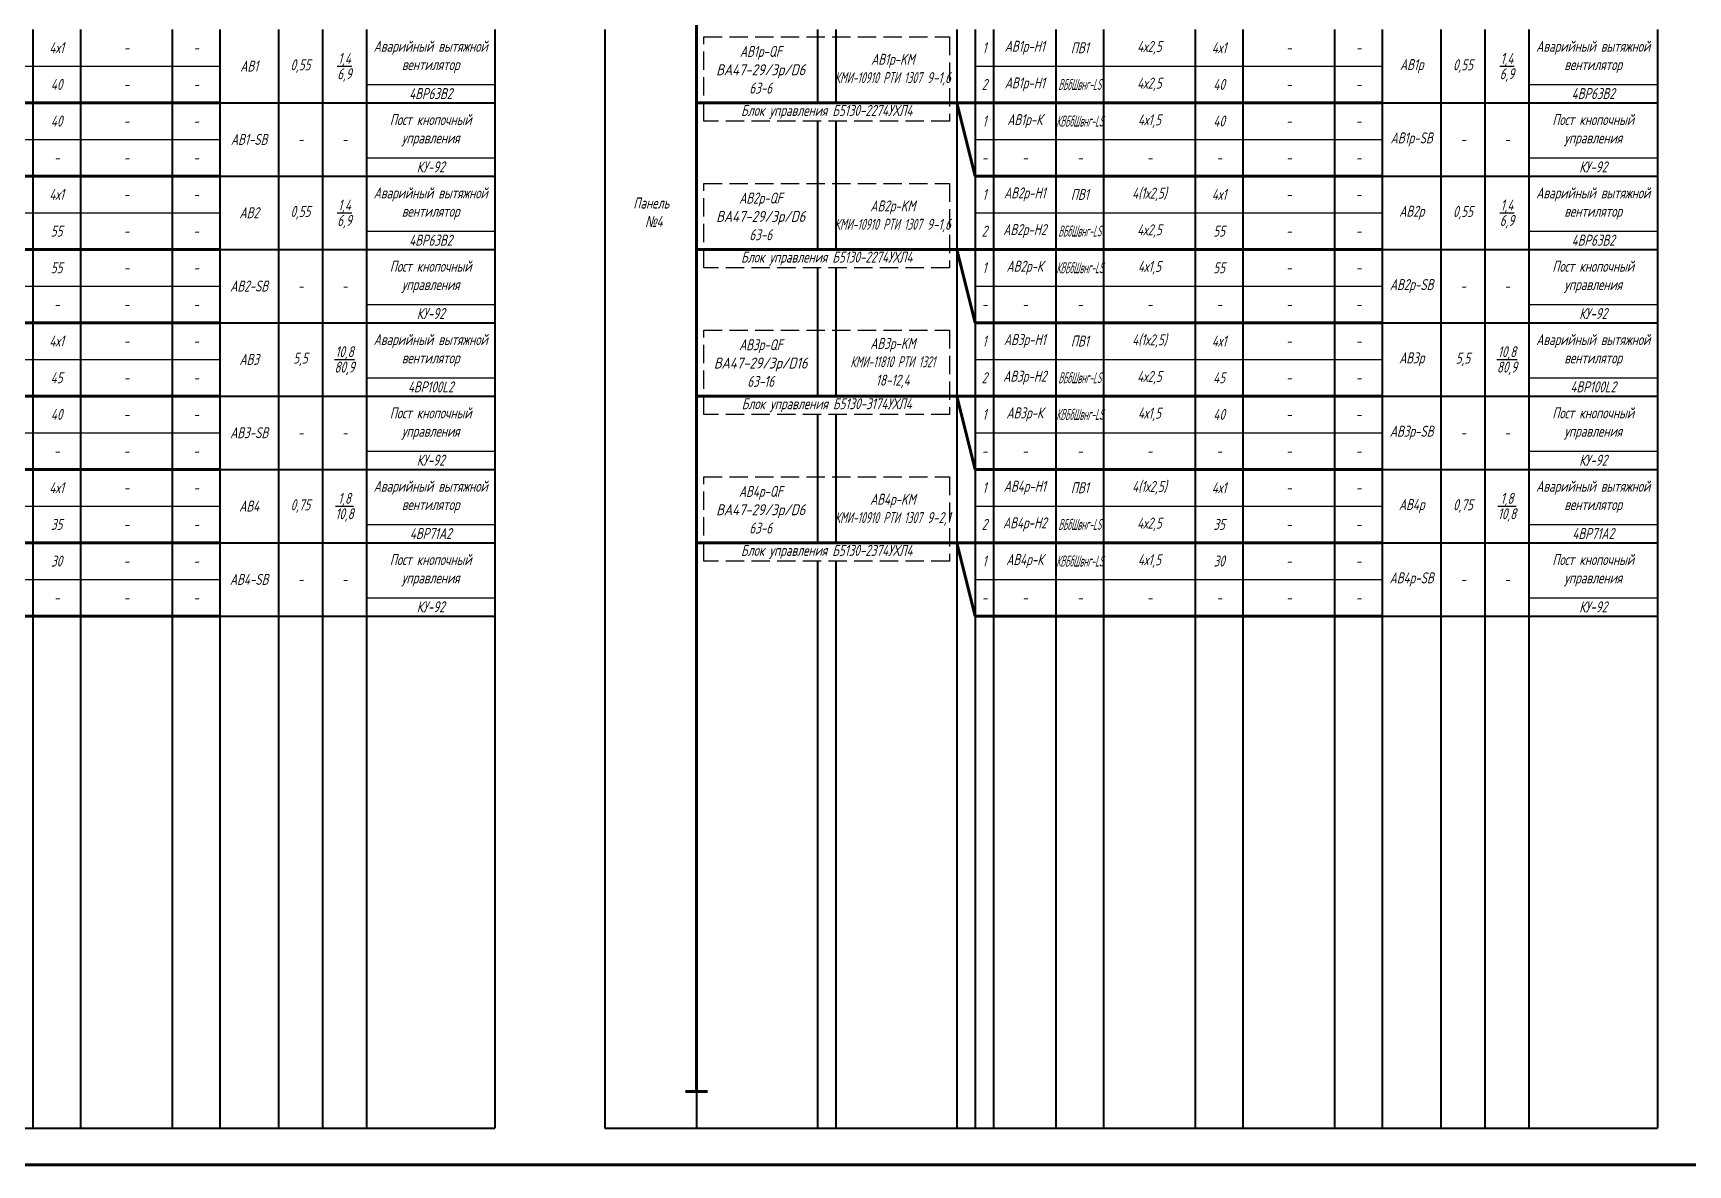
# Model space of a CAD drawing. Header units: millimetres. Extents: x 6735 to 13224, y -12144 to -9633.
# Drawn here: x 8420.2 to 8871.4, y -10222.4 to -9913.7 of the extents above; entities that cross this region are included whole.
import ezdxf

# ---------------------------------------------------------------- set-up
doc = ezdxf.new("R2010")
doc.units = ezdxf.units.MM
doc.linetypes.add('gost5', pattern=[7, 5, -2, 0])
for name, color, linetype, lineweight in [('КаБель силовой (Вновь)', 1, 'Continuous', 60), ('Рамка толстая', 7, 'Continuous', 60), ('Рамка тонкая', 5, 'Continuous', 25), ('Строительный', 251, 'Continuous', 13), ('Схема распред. сети', 9, 'Continuous', 25)]:
    doc.layers.add(name, color=color, linetype=linetype, lineweight=lineweight)
doc.styles.add('Simplex', font='simplex.shx', dxfattribs={"width": 0.7, "oblique": 15})

# ---------------------------------------------------------------- blocks, each defined once
blk = doc.blocks.new('A$C2EF054A0')
at = {"layer": 'Строительный', "color": 1, "lineweight": 80}
blk.add_line((25, 0), (212, 0), dxfattribs=at)
at = {"layer": 'Схема распред. сети', "lineweight": 40}
for p, q in [((0, 20), (0, 0)), ((25, 20), (25, 0)), ((58, 20), (58, 0)), ((63, 20), (63, 0)), ((96, 20), (96, 0)), ((101, 20), (101, 0)), ((106, 20), (106, 0)), ((123, 20), (123, 0)), ((136, 20), (136, 0)), ((161, 20), (161, 0)), ((174, 20), (174, 0)), ((199, 20), (199, 0)), ((212, 20), (212, 0)), ((228, 20), (228, 0)), ((240, 20), (240, 0)), ((252, 20), (252, 0)), ((287, 20), (287, 0)), ((212, 0), (287, 0))]:
    blk.add_line(p, q, dxfattribs=at)
at = {"layer": 'Схема распред. сети'}
blk.add_line((101, 10), (212, 10), dxfattribs=at)
blk = doc.blocks.new('A$C3C9A24EA')
at = {"layer": 'Схема распред. сети', "color": 5}
blk.add_line((252, 5), (287, 5), dxfattribs=at)
at = {"layer": 'Схема распред. сети'}
blk.add_blockref('A$C2EF054A0', (0, 0), dxfattribs=at)
blk = doc.blocks.new('A$C7AEF134F')
at = {"layer": 'Строительный', "color": 142, "lineweight": 80}
for q in [(96, 20), (212, 0)]:
    blk.add_line((101, 0), q, dxfattribs=at)
at = {"layer": 'Схема распред. сети', "lineweight": 40}
for p, q in [((0, 20), (0, 0)), ((25, 20), (25, 0)), ((96, 20), (96, 0)), ((101, 20), (101, 0)), ((106, 20), (106, 0)), ((123, 20), (123, 0)), ((136, 20), (136, 0)), ((161, 20), (161, 0)), ((174, 20), (174, 0)), ((199, 20), (199, 0)), ((212, 20), (212, 0)), ((228, 20), (228, 0)), ((240, 20), (240, 0)), ((252, 20), (252, 0)), ((287, 20), (287, 0)), ((58, 15), (58, 0)), ((63, 15), (63, 0)), ((212, 0), (287, 0))]:
    blk.add_line(p, q, dxfattribs=at)
at = {"layer": 'Схема распред. сети'}
blk.add_line((101, 10), (212, 10), dxfattribs=at)
at = {"layer": 'Схема распред. сети', "color": 5}
blk.add_line((252, 5), (287, 5), dxfattribs=at)
blk = doc.blocks.new('A$C5A8E28CB')
at = {"layer": 'Схема распред. сети', "lineweight": 40}
for p, q in [((0, 20), (0, 0)), ((25, 20), (25, 0)), ((58, 20), (58, 0)), ((63, 20), (63, 0)), ((96, 20), (96, 0)), ((101, 20), (101, 0)), ((106, 20), (106, 0)), ((123, 20), (123, 0)), ((136, 20), (136, 0)), ((161, 20), (161, 0)), ((174, 20), (174, 0)), ((199, 20), (199, 0)), ((212, 20), (212, 0)), ((228, 20), (228, 0)), ((240, 20), (240, 0)), ((252, 20), (252, 0)), ((287, 20), (287, 0)), ((0, 0), (287, 0))]:
    blk.add_line(p, q, dxfattribs=at)
blk = doc.blocks.new('A$C5BFF3F5B')
at = {"layer": 'Схема распред. сети', "lineweight": 40}
for p, q in [((0, 20), (0, 0)), ((25, 20), (25, 0)), ((58, 20), (58, 0)), ((63, 20), (63, 0)), ((96, 20), (96, 0)), ((101, 20), (101, 0)), ((106, 20), (106, 0)), ((123, 20), (123, 0)), ((136, 20), (136, 0)), ((161, 20), (161, 0)), ((174, 20), (174, 0)), ((199, 20), (199, 0)), ((212, 20), (212, 0)), ((228, 20), (228, 0)), ((240, 20), (240, 0)), ((252, 20), (252, 0)), ((287, 20), (287, 0))]:
    blk.add_line(p, q, dxfattribs=at)
blk = doc.blocks.new('A$C191D409F')
at = {"layer": 'Рамка толстая'}
blk.add_line((20, 5), (1677, 5), dxfattribs=at)

msp = doc.modelspace()

# ---------------------------------------------------------------- linework, layer by layer
at = {"layer": 'КаБель силовой (Вновь)', "lineweight": 100}
for p, q in [((8601.10387, -9712.65225), (8601.10387, -10202.35746)), ((8598.10387, -10202.35746), (8604.10387, -10202.35746))]:
    msp.add_line(p, q, dxfattribs=at)
at = {"layer": 'Рамка тонкая', "linetype": 'gost5'}
for p, q in [((8603.10387, -9914.65225), (8670.10387, -9914.65225)), ((8603.10387, -9937.65225), (8603.10387, -9914.65225)), ((8670.10387, -9914.65225), (8670.10387, -9937.65225)), ((8670.10387, -9937.65225), (8603.10387, -9937.65225)), ((8603.10387, -9954.65225), (8670.10387, -9954.65225)), ((8603.10387, -9977.65225), (8603.10387, -9954.65225)), ((8670.10387, -9954.65225), (8670.10387, -9977.65225)), ((8670.10387, -9977.65225), (8603.10387, -9977.65225)), ((8603.10387, -9994.65225), (8670.10387, -9994.65225)), ((8603.10387, -10017.65225), (8603.10387, -9994.65225)), ((8670.10387, -9994.65225), (8670.10387, -10017.65225)), ((8670.10387, -10017.65225), (8603.10387, -10017.65225)), ((8603.10387, -10034.65225), (8670.10387, -10034.65225)), ((8603.10387, -10057.65225), (8603.10387, -10034.65225)), ((8670.10387, -10034.65225), (8670.10387, -10057.65225)), ((8670.10387, -10057.65225), (8603.10387, -10057.65225))]:
    msp.add_line(p, q, dxfattribs=at)

# ---------------------------------------------------------------- block references
for name, p in [('A$C191D409F', (7575.10387, -10227.35746)), ('A$C3C9A24EA', (8259.10386, -9932.65227)), ('A$C3C9A24EA', (8576.10386, -9932.65227)), ('A$C7AEF134F', (8259.10386, -9952.65225)), ('A$C7AEF134F', (8576.10386, -9952.65225)), ('A$C3C9A24EA', (8259.10386, -9972.65227)), ('A$C3C9A24EA', (8576.10386, -9972.65227)), ('A$C7AEF134F', (8259.10386, -9992.65225)), ('A$C7AEF134F', (8576.10386, -9992.65225)), ('A$C3C9A24EA', (8259.10386, -10012.65227)), ('A$C3C9A24EA', (8576.10386, -10012.65227)), ('A$C7AEF134F', (8259.10386, -10032.65225)), ('A$C7AEF134F', (8576.10386, -10032.65225)), ('A$C3C9A24EA', (8259.10386, -10052.65227)), ('A$C3C9A24EA', (8576.10386, -10052.65227)), ('A$C7AEF134F', (8259.10386, -10072.65225)), ('A$C7AEF134F', (8576.10386, -10072.65225)), ('A$C5BFF3F5B', (8259.10387, -10092.625)), ('A$C5BFF3F5B', (8576.10387, -10092.625)), ('A$C5BFF3F5B', (8259.10387, -10112.35746)), ('A$C5BFF3F5B', (8576.10387, -10112.35746)), ('A$C5BFF3F5B', (8259.10387, -10132.35746)), ('A$C5BFF3F5B', (8576.10387, -10132.35746)), ('A$C5BFF3F5B', (8259.10387, -10152.35746)), ('A$C5BFF3F5B', (8576.10387, -10152.35746)), ('A$C5BFF3F5B', (8259.10387, -10172.35746)), ('A$C5BFF3F5B', (8576.10387, -10172.35746)), ('A$C5BFF3F5B', (8259.10387, -10192.35746)), ('A$C5BFF3F5B', (8576.10387, -10192.35746)), ('A$C5A8E28CB', (8259.10387, -10212.35746)), ('A$C5A8E28CB', (8576.10387, -10212.35746))]:
    msp.add_blockref(name, p)

# ---------------------------------------------------------------- texts
at = {"layer": 'Схема распред. сети', "color": 2, "char_height": 3, "attachment_point": 5, "style": 'Simplex'}
for s, insert, width in [('4х1', (8426.60387, -9917.65225), 13), ('-', (8445.60387, -9917.65225), 25), ('-', (8464.60387, -9917.65225), 13), ('Аварийный вытяжной вентилятор', (8528.60387, -9920.15225), 35), ('АВ1р-QF\\P{\\W0.8;ВА47-29/3р/D6}\\P63-6', (8618.60387, -9923.65225), 31), ('1', (8679.60387, -9917.65225), 5), ('АВ1р-Н1', (8690.60387, -9917.65225), 17), ('ПВ1', (8705.60387, -9917.65225), 13), ('4х2,5', (8724.60387, -9917.65225), 25), ('4х1', (8743.60387, -9917.65225), 13), ('-', (8762.60387, -9917.65225), 25), ('-', (8781.60387, -9917.65225), 13), ('Аварийный вытяжной вентилятор', (8845.60387, -9920.15225), 35), ('АВ1', (8479.10387, -9922.65225), 16), ('0,55', (8493.10387, -9922.65225), 12), ('\\A1;\\S1,4/6,9;', (8505.10387, -9922.65225), 12), ('АВ1р-KM\\P{\\W0.6;КМИ-10910 РТИ 1307} 9-1,6', (8654.60387, -9923.65225), 31), ('АВ1р', (8796.10387, -9922.65225), 16), ('0,55', (8810.10387, -9922.65225), 12), ('\\A1;\\S1,4/6,9;', (8822.10387, -9922.65225), 12), ('40', (8426.60387, -9927.65225), 13), ('2', (8679.60387, -9927.65225), 5), ('АВ1р-Н1', (8690.60387, -9927.65225), 17), ('{\\W0.4;ВБбШвнг-LS}', (8705.60387, -9927.65225), 13), ('4х2,5', (8724.60387, -9927.65225), 25), ('40', (8743.60387, -9927.65225), 13), ('-', (8445.60387, -9927.65225), 25), ('-', (8464.60387, -9927.65225), 13), ('4ВР63В2', (8528.60387, -9930.15225), 35), ('-', (8762.60387, -9927.65225), 25), ('-', (8781.60387, -9927.65225), 13), ('4ВР63В2', (8845.60387, -9930.15225), 35), ('40', (8426.60387, -9937.65225), 13), ('Пост кнопочный управления', (8528.60387, -9940.15225), 35), ('{\\W0.7;Блок управления Б5130-2274УХЛ4}', (8636.60387, -9935.15225), 67), ('1', (8679.60387, -9937.65225), 5), ('АВ1р-К', (8690.60387, -9937.65225), 17), ('{\\W0.4;КВБбШвнг-LS}', (8705.60387, -9937.65225), 13), ('4х1,5', (8724.60387, -9937.65225), 25), ('40', (8743.60387, -9937.65225), 13), ('Пост кнопочный управления', (8845.60387, -9940.15225), 35), ('-', (8445.60387, -9937.65225), 25), ('-', (8464.60387, -9937.65225), 13), ('-', (8762.60387, -9937.65225), 25), ('-', (8781.60387, -9937.65225), 13), ('{\\W0.7;АВ1р-SB}', (8796.10387, -9942.65225), 16), ('{\\W0.7;АВ1-SB}', (8479.10387, -9942.65225), 16), ('-', (8493.10387, -9942.65225), 12), ('-', (8505.10387, -9942.65225), 12), ('-', (8810.10387, -9942.65225), 12), ('-', (8822.10387, -9942.65225), 12), ('-', (8426.60387, -9947.65225), 13), ('-', (8445.60387, -9947.65225), 25), ('-', (8464.60387, -9947.65225), 13), ('КУ-92', (8528.60387, -9950.15225), 35), ('-', (8679.60387, -9947.65225), 5), ('-', (8690.60387, -9947.65225), 17), ('-', (8705.60387, -9947.65225), 13), ('-', (8724.60387, -9947.65225), 25), ('-', (8743.60387, -9947.65225), 13), ('-', (8762.60387, -9947.65225), 25), ('-', (8781.60387, -9947.65225), 13), ('КУ-92', (8845.60387, -9950.15225), 35), ('4х1', (8426.60387, -9957.65225), 13), ('-', (8445.60387, -9957.65225), 25), ('-', (8464.60387, -9957.65225), 13), ('Аварийный вытяжной вентилятор', (8528.60387, -9960.15225), 35), ('\\pi0.2994;Панель\\P {\\fArial|b0|i0|c204|p34;№}4', (8588.60385, -9962.50485), 25.0000371), ('АВ2р-QF\\P{\\W0.8;ВА47-29/3р/D6}\\P63-6', (8618.60387, -9963.65225), 31), ('1', (8679.60387, -9957.65225), 5), ('АВ2р-Н1', (8690.60387, -9957.65225), 17), ('ПВ1', (8705.60387, -9957.65225), 13), ('4(1х2,5)', (8724.60387, -9957.65225), 25), ('4х1', (8743.60387, -9957.65225), 13), ('-', (8762.60387, -9957.65225), 25), ('-', (8781.60387, -9957.65225), 13), ('Аварийный вытяжной вентилятор', (8845.60387, -9960.15225), 35), ('АВ2', (8479.10387, -9962.65225), 16), ('0,55', (8493.10387, -9962.65225), 12), ('\\A1;\\S1,4/6,9;', (8505.10387, -9962.65225), 12), ('АВ2р-KM\\P{\\W0.6;КМИ-10910 РТИ 1307} 9-1,6', (8654.60387, -9963.65225), 31), ('АВ2р', (8796.10387, -9962.65225), 16), ('0,55', (8810.10387, -9962.65225), 12), ('\\A1;\\S1,4/6,9;', (8822.10387, -9962.65225), 12), ('55', (8426.60387, -9967.65225), 13), ('-', (8445.60387, -9967.65225), 25), ('-', (8464.60387, -9967.65225), 13), ('2', (8679.60387, -9967.65225), 5), ('АВ2р-Н2', (8690.60387, -9967.65225), 17), ('{\\W0.4;ВБбШвнг-LS}', (8705.60387, -9967.65225), 13), ('4х2,5', (8724.60387, -9967.65225), 25), ('55', (8743.60387, -9967.65225), 13), ('-', (8762.60387, -9967.65225), 25), ('-', (8781.60387, -9967.65225), 13), ('4ВР63В2', (8528.60387, -9970.15225), 35), ('4ВР63В2', (8845.60387, -9970.15225), 35), ('55', (8426.60387, -9977.65225), 13), ('Пост кнопочный управления', (8528.60387, -9980.15225), 35), ('{\\W0.7;Блок управления Б5130-2274УХЛ4}', (8636.60387, -9975.15225), 67), ('1', (8679.60387, -9977.65225), 5), ('АВ2р-К', (8690.60387, -9977.65225), 17), ('{\\W0.4;КВБбШвнг-LS}', (8705.60387, -9977.65225), 13), ('4х1,5', (8724.60387, -9977.65225), 25), ('55', (8743.60387, -9977.65225), 13), ('Пост кнопочный управления', (8845.60387, -9980.15225), 35), ('-', (8445.60387, -9977.65225), 25), ('-', (8464.60387, -9977.65225), 13), ('{\\W0.7;АВ2-SB}', (8479.10387, -9982.65225), 16), ('-', (8762.60387, -9977.65225), 25), ('-', (8781.60387, -9977.65225), 13), ('{\\W0.7;АВ2р-SB}', (8796.10387, -9982.65225), 16), ('-', (8493.10387, -9982.65225), 12), ('-', (8505.10387, -9982.65225), 12), ('-', (8810.10387, -9982.65225), 12), ('-', (8822.10387, -9982.65225), 12), ('-', (8426.60387, -9987.65225), 13), ('-', (8445.60387, -9987.65225), 25), ('-', (8464.60387, -9987.65225), 13), ('КУ-92', (8528.60387, -9990.15225), 35), ('-', (8679.60387, -9987.65225), 5), ('-', (8690.60387, -9987.65225), 17), ('-', (8705.60387, -9987.65225), 13), ('-', (8724.60387, -9987.65225), 25), ('-', (8743.60387, -9987.65225), 13), ('-', (8762.60387, -9987.65225), 25), ('-', (8781.60387, -9987.65225), 13), ('КУ-92', (8845.60387, -9990.15225), 35), ('4х1', (8426.60387, -9997.65225), 13), ('-', (8445.60387, -9997.65225), 25), ('-', (8464.60387, -9997.65225), 13), ('\\A1;\\S10,8/80,9;', (8505.10387, -10002.65225), 12), ('Аварийный вытяжной вентилятор', (8528.60387, -10000.15225), 35), ('АВ3р-QF\\P{\\W0.8;ВА47-29/3р/D16}\\P63-16', (8618.60387, -10003.65225), 31), ('АВ3р-KM\\P{\\W0.6;КМИ-11810 РТИ 1321} 18-12,4', (8654.60387, -10003.65225), 31), ('1', (8679.60387, -9997.65225), 5), ('АВ3р-Н1', (8690.60387, -9997.65225), 17), ('ПВ1', (8705.60387, -9997.65225), 13), ('4(1х2,5)', (8724.60387, -9997.65225), 25), ('4х1', (8743.60387, -9997.65225), 13), ('-', (8762.60387, -9997.65225), 25), ('-', (8781.60387, -9997.65225), 13), ('\\A1;\\S10,8/80,9;', (8822.10387, -10002.65225), 12), ('Аварийный вытяжной вентилятор', (8845.60387, -10000.15225), 35), ('АВ3', (8479.10387, -10002.65225), 16), ('5,5', (8493.10387, -10002.65225), 12), ('АВ3р', (8796.10387, -10002.65225), 16), ('5,5', (8810.10387, -10002.65225), 12), ('45', (8426.60387, -10007.65225), 13), ('-', (8445.60387, -10007.65225), 25), ('-', (8464.60387, -10007.65225), 13), ('4ВР100L2', (8528.60387, -10010.15225), 35), ('2', (8679.60387, -10007.65225), 5), ('АВ3р-Н2', (8690.60387, -10007.65225), 17), ('{\\W0.4;ВБбШвнг-LS}', (8705.60387, -10007.65225), 13), ('4х2,5', (8724.60387, -10007.65225), 25), ('45', (8743.60387, -10007.65225), 13), ('-', (8762.60387, -10007.65225), 25), ('-', (8781.60387, -10007.65225), 13), ('4ВР100L2', (8845.60387, -10010.15225), 35), ('40', (8426.60387, -10017.65225), 13), ('Пост кнопочный управления', (8528.60387, -10020.15225), 35), ('{\\W0.7;Блок управления Б5130-3174УХЛ4}', (8636.60387, -10015.15225), 67), ('1', (8679.60387, -10017.65225), 5), ('АВ3р-К', (8690.60387, -10017.65225), 17), ('{\\W0.4;КВБбШвнг-LS}', (8705.60387, -10017.65225), 13), ('4х1,5', (8724.60387, -10017.65225), 25), ('40', (8743.60387, -10017.65225), 13), ('Пост кнопочный управления', (8845.60387, -10020.15225), 35), ('-', (8445.60387, -10017.65225), 25), ('-', (8464.60387, -10017.65225), 13), ('{\\W0.7;АВ3-SB}', (8479.10387, -10022.65225), 16), ('-', (8762.60387, -10017.65225), 25), ('-', (8781.60387, -10017.65225), 13), ('{\\W0.7;АВ3р-SB}', (8796.10387, -10022.65225), 16), ('-', (8493.10387, -10022.65225), 12), ('-', (8505.10387, -10022.65225), 12), ('-', (8810.10387, -10022.65225), 12), ('-', (8822.10387, -10022.65225), 12), ('-', (8426.60387, -10027.65225), 13), ('-', (8445.60387, -10027.65225), 25), ('-', (8464.60387, -10027.65225), 13), ('КУ-92', (8528.60387, -10030.15225), 35), ('-', (8679.60387, -10027.65225), 5), ('-', (8690.60387, -10027.65225), 17), ('-', (8705.60387, -10027.65225), 13), ('-', (8724.60387, -10027.65225), 25), ('-', (8743.60387, -10027.65225), 13), ('-', (8762.60387, -10027.65225), 25), ('-', (8781.60387, -10027.65225), 13), ('КУ-92', (8845.60387, -10030.15225), 35), ('Аварийный вытяжной вентилятор', (8528.60387, -10040.15225), 35), ('АВ4р-Н1', (8690.60387, -10037.65225), 17), ('4(1х2,5)', (8724.60387, -10037.65225), 25), ('Аварийный вытяжной вентилятор', (8845.60387, -10040.15225), 35), ('4х1', (8426.60387, -10037.65225), 13), ('-', (8445.60387, -10037.65225), 25), ('-', (8464.60387, -10037.65225), 13), ('\\A1;\\S1,8/10,8;', (8505.10387, -10042.65225), 12), ('АВ4р-QF\\P{\\W0.8;ВА47-29/3р/D6}\\P63-6', (8618.60387, -10043.65225), 31), ('АВ4р-KM\\P{\\W0.6;КМИ-10910 РТИ 1307} 9-2,1', (8654.60387, -10043.65225), 31), ('1', (8679.60387, -10037.65225), 5), ('ПВ1', (8705.60387, -10037.65225), 13), ('4х1', (8743.60387, -10037.65225), 13), ('-', (8762.60387, -10037.65225), 25), ('-', (8781.60387, -10037.65225), 13), ('\\A1;\\S1,8/10,8;', (8822.10387, -10042.65225), 12), ('АВ4', (8479.10387, -10042.65225), 16), ('0,75', (8493.10387, -10042.65225), 12), ('АВ4р', (8796.10387, -10042.65225), 16), ('0,75', (8810.10387, -10042.65225), 12), ('35', (8426.60387, -10047.65225), 13), ('-', (8445.60387, -10047.65225), 25), ('-', (8464.60387, -10047.65225), 13), ('4ВР71А2', (8528.60387, -10050.15225), 35), ('2', (8679.60387, -10047.65225), 5), ('АВ4р-Н2', (8690.60387, -10047.65225), 17), ('{\\W0.4;ВБбШвнг-LS}', (8705.60387, -10047.65225), 13), ('4х2,5', (8724.60387, -10047.65225), 25), ('35', (8743.60387, -10047.65225), 13), ('-', (8762.60387, -10047.65225), 25), ('-', (8781.60387, -10047.65225), 13), ('4ВР71А2', (8845.60387, -10050.15225), 35), ('{\\W0.7;Блок управления Б5130-2374УХЛ4}', (8636.60387, -10055.15225), 67), ('30', (8426.60387, -10057.65225), 13), ('-', (8445.60387, -10057.65225), 25), ('-', (8464.60387, -10057.65225), 13), ('Пост кнопочный управления', (8528.60387, -10060.15225), 35), ('1', (8679.60387, -10057.65225), 5), ('АВ4р-К', (8690.60387, -10057.65225), 17), ('{\\W0.4;КВБбШвнг-LS}', (8705.60387, -10057.65225), 13), ('4х1,5', (8724.60387, -10057.65225), 25), ('30', (8743.60387, -10057.65225), 13), ('-', (8762.60387, -10057.65225), 25), ('-', (8781.60387, -10057.65225), 13), ('Пост кнопочный управления', (8845.60387, -10060.15225), 35), ('{\\W0.7;АВ4-SB}', (8479.10387, -10062.65225), 16), ('-', (8493.10387, -10062.65225), 12), ('-', (8505.10387, -10062.65225), 12), ('{\\W0.7;АВ4р-SB}', (8796.10387, -10062.65225), 16), ('-', (8810.10387, -10062.65225), 12), ('-', (8822.10387, -10062.65225), 12), ('-', (8426.60387, -10067.65225), 13), ('-', (8445.60387, -10067.65225), 25), ('-', (8464.60387, -10067.65225), 13), ('КУ-92', (8528.60387, -10070.15225), 35), ('-', (8679.60387, -10067.65225), 5), ('-', (8690.60387, -10067.65225), 17), ('-', (8705.60387, -10067.65225), 13), ('-', (8724.60387, -10067.65225), 25), ('-', (8743.60387, -10067.65225), 13), ('-', (8762.60387, -10067.65225), 25), ('-', (8781.60387, -10067.65225), 13), ('КУ-92', (8845.60387, -10070.15225), 35)]:
    msp.add_mtext(s, dxfattribs=dict(at, insert=insert, width=width))

doc.saveas('drawing.dxf')
